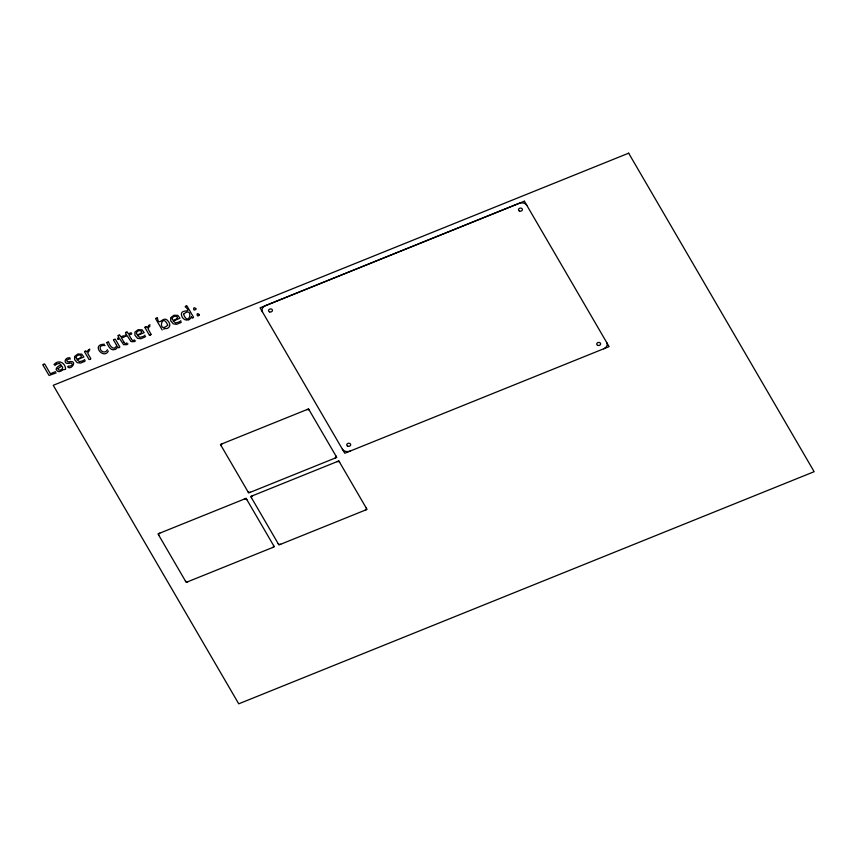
<?xml version="1.0" encoding="UTF-8"?>
<svg xmlns="http://www.w3.org/2000/svg" width="857" height="857" viewBox="0 0 857 857"><rect width="100%" height="100%" fill="white"/><g stroke="black" fill="none" stroke-linecap="round" stroke-linejoin="round"><path stroke-width="1.29" d="M124.222 336.726L124.04 336.233M131.721 333.673L131.528 333.18M148.411 328.295L148.197 329.227L151.143 334.38M53.991 364.632C57.88 359.544 64.939 361.997 65.657 368.874M108.346 351.027C103.804 360.111 90.606 344.246 104.34 344.257M128.004 343.914L127.254 344.418A4.446 3.503 -7.3 0 1 126.697 344.675L123.601 344.696L119.68 338.74L118.298 339.297M135.545 340.85L134.72 341.407A4.446 3.503 -7.3 0 1 134.195 341.643L131.035 341.632L127.179 335.719L125.797 336.276M54.923 365.564L55.619 364.857A7.467 5.87 -7.3 0 1 56.444 364.193M107.479 349.688L106.911 350.481A5.174 4.071 -7.3 0 1 106.268 351.199C104.029 353.47 99.99 350.888 100.119 347.792A2.678 2.11 -7.3 0 1 101.372 345.896A3.964 3.117 -7.3 0 1 103.922 345.478L105.057 345.564M127.018 342.993L126.815 343.143A2.089 1.65 -7.3 0 1 126.343 343.389M134.517 339.961L134.378 340.079A2.089 1.65 -7.3 0 1 133.842 340.368M145.037 335.141L144.276 335.783A7.734 6.085 -7.3 0 1 143.526 336.319L139.809 337.369L137.366 335.483L144.169 332.645L142.123 329.849L138.159 329.677L134.913 332.13L134.945 335.323L137.506 338.301L140.794 338.772L144.608 337.219A6.749 5.313 -7.3 0 0 145.626 336.447M180.816 320.711L180.099 321.321A7.734 6.085 -7.3 0 1 179.306 321.889L175.674 322.95L173.189 321.129L179.97 318.183L177.806 315.365L173.939 315.247L170.693 317.701L170.725 320.882L173.285 323.871L176.574 324.342L180.388 322.778A6.749 5.313 -7.3 0 0 181.405 322.018M56.444 364.193L59.358 363.304L61.201 365.082C58.597 365.414 53.787 368.896 57.44 371.21C60.033 373.074 63.193 368.917 64.082 369.517M84.725 359.469L84.007 360.079A7.734 6.085 -7.3 0 1 83.215 360.647L79.583 361.718L77.055 359.811L83.857 356.973L81.715 354.134L77.848 354.005L74.602 356.458L74.634 359.651L77.194 362.629L80.483 363.1L84.297 361.547M118.202 335.398L119.284 334.969M125.7 332.377L126.782 331.938M90.51 359.147L89.91 359.415A1.071 0.846 -7.3 0 1 89.503 359.533M150.864 334.798L150.221 335.076M107.039 342.339L108.111 341.911M119.552 347.439L118.791 347.738M113.82 339.597L114.838 339.201M193.189 317.733L192.868 317.883A1.136 0.9 -7.3 0 1 192.525 317.979M84.8 351.295L85.614 350.974M145.112 326.967L145.926 326.646M124.029 336.983L121.501 338.012L124.019 342.329M131.528 333.962L129 334.98L131.517 339.308M88.657 349.624L86.836 352.109L86.161 351.07M148.968 325.296L147.147 327.781L146.472 326.731M117.666 338.129L119.005 337.583L117.966 335.794M123.365 335.837L120.826 336.855L119.787 335.055M125.165 335.108L126.504 334.562L125.465 332.773M130.864 332.805L128.325 333.834L127.286 332.034M55.448 371.681L50.37 373.738L44.81 364.193M56.166 372.924L49.063 375.441L42.882 364.964M43.75 364.279L43.718 364.289A1.457 1.146 -7.3 0 0 43.118 364.589M115.052 349.367C110.81 351.509 108.014 345.607 106.793 342.736M188.69 319.672C185.316 321.321 181.727 318.076 181.427 314.733C180.656 308.231 193.296 313.78 185.176 306.742M149.107 325.242L149.3 325.178A3.439 2.7 -7.3 0 1 149.707 325.071L149.836 325.049A1.189 0.932 -7.3 0 1 150.157 324.91M88.796 349.581L88.989 349.506A3.439 2.7 -7.3 0 1 89.396 349.41L89.524 349.377M156.938 317.84L156.178 318.118A1.082 0.857 -7.3 0 0 155.856 318.279M69.406 363.197L69.92 363.143A3.707 2.914 -7.3 0 1 71.645 363.239C73.97 365.436 69.546 366.368 68.206 366.143M69.267 363.207C63.236 364.921 64.157 357.24 69.599 357.765A1.243 0.986 -7.3 0 1 69.953 357.776M70.435 358.965L70.349 358.965A4.006 3.149 -7.3 0 0 69.824 358.954L69.824 358.954A5.817 4.574 -7.3 0 0 68.946 359.029L66.739 360.165L67.285 361.654A3.835 3.021 -7.3 0 0 69.063 361.761C78.405 359.833 71.067 370.92 67.639 366.828M125.572 336.276L125.09 335.762M118.073 339.297L117.602 338.804M187.008 306.013L193.564 317.272M191.347 316.886L191.947 317.915M157.431 317.926C158.845 327.856 163.044 314.658 167.993 320.979C169.59 322.618 170.768 325.671 168.711 327.449C167.222 329.677 163.312 327.61 163.783 329.281M155.62 318.665L162.177 329.934M144.822 327.395L149.322 335.119M115.363 339.286L119.862 346.999M118.212 347.663L117.623 346.646A5.517 4.339 -7.3 0 1 115.159 349.495M113.542 340.015L116.691 345.414M108.614 342.007C108.914 344.289 112.888 350.781 115.856 347.064A8.816 6.931 -7.3 0 0 116.659 345.414M90.831 358.719L87.875 353.641L88.1 352.623A2.86 2.25 -7.3 0 1 89.631 350.652M84.511 351.734L89.01 359.447M43.825 364.343A1.446 1.136 -7.3 0 1 44.318 364.107M65.389 369.206A1.328 1.039 -7.3 0 1 64.457 369.549M85.314 360.776A6.749 5.313 -7.3 0 1 84.297 361.536M89.503 349.281A1.189 0.932 -7.3 0 1 89.846 349.249M124.061 342.318A3.931 3.096 -7.3 0 0 124.983 343.453A1.36 1.071 -7.3 0 0 126.322 343.368M131.56 339.286A3.931 3.096 -7.3 0 0 132.481 340.422A1.36 1.071 -7.3 0 0 133.821 340.347M148.486 328.285A2.86 2.25 -7.3 0 1 149.943 326.313M150.136 335.044A1.071 0.846 -7.3 0 1 149.814 335.205M191.261 316.876A5.763 4.531 -7.3 0 1 188.797 319.8M185.466 306.335A1.318 1.028 -7.3 0 1 185.873 306.206M186.065 306.153A1.286 1.007 -7.3 0 1 186.505 305.938M188.015 581.635A1.982 1.553 -7.3 0 1 185.412 580.982M273.522 545.438A1.982 1.553 -7.3 0 1 272.526 547.548M244.299 499.074A1.982 1.553 -7.3 0 1 246.902 499.738M158.791 535.282A1.982 1.553 -7.3 0 1 159.788 533.172M280.742 544.227A1.982 1.553 -7.3 0 1 278.139 543.574M366.25 508.03A1.982 1.553 -7.3 0 1 365.253 510.14M337.026 461.666A1.982 1.553 -7.3 0 1 339.64 462.33M251.53 497.874A1.982 1.553 -7.3 0 1 252.515 495.764M250.469 492.229A1.982 1.553 -7.3 0 1 247.855 491.575M335.965 456.031A1.982 1.553 -7.3 0 1 334.98 458.141M306.752 409.667A1.982 1.553 -7.3 0 1 309.356 410.332M221.245 445.876A1.982 1.553 -7.3 0 1 222.242 443.765M350.159 451.071A5.935 4.671 -7.3 0 1 342.339 449.1M606.67 342.468A5.935 4.671 -7.3 0 1 603.703 348.799M526.83 205.359A5.935 4.671 -7.3 0 0 519.021 203.388L265.477 305.67A5.935 4.671 -7.3 0 0 262.499 312.002M183.505 314.24C189.397 328.52 194.111 304.974 183.505 314.24M195.985 308.938C192.964 312.944 192.75 304.717 195.985 308.959M199.392 314.798C196.842 318.804 195.803 310.737 199.392 314.776M76.134 357.455C76.005 361.686 85.186 355.569 79.497 355.012C77.633 355.012 76.219 356.019 76.144 357.337M136.445 333.127C136.327 337.358 145.497 331.241 139.809 330.684C138.245 330.523 136.349 331.788 136.445 333.127M172.225 318.686C172.193 322.993 181.277 316.608 175.449 316.244C173.725 316.222 172.139 317.433 172.225 318.686M167.736 325.189C157.217 334.594 161.823 311.166 167.736 325.189M57.955 368.681C58.576 372.281 65.036 368.478 61.779 366.078L57.955 368.596M628.663 153.178L53.241 385.307L238.739 703.822L814.15 471.693L628.663 153.178M524.398 201.191L260.067 307.824L344.76 453.257L609.091 346.614L524.398 201.191M308.541 408.939L220.431 444.483L248.669 492.957L336.78 457.413L308.541 408.939M246.098 498.346L157.988 533.89L186.215 582.364L274.326 546.82L246.098 498.346M338.826 460.937L250.715 496.482L278.943 544.956L367.053 509.412L338.826 460.937M269.623 311.916A1.982 1.553 -7.3 0 0 272.462 310.288A1.982 1.553 -7.3 0 0 269.409 309.238A1.982 1.553 -7.3 0 0 269.623 311.916M347.846 446.24A1.982 1.553 -7.3 0 0 350.684 444.601A1.982 1.553 -7.3 0 0 347.631 443.551A1.982 1.553 -7.3 0 0 347.846 446.24M597.79 345.403A1.982 1.553 -7.3 0 0 600.628 343.764A1.982 1.553 -7.3 0 0 597.575 342.725A1.982 1.553 -7.3 0 0 597.79 345.403M519.567 211.09A1.982 1.553 -7.3 0 0 522.416 209.451A1.982 1.553 -7.3 0 0 519.353 208.401A1.982 1.553 -7.3 0 0 519.567 211.09"/></g></svg>
